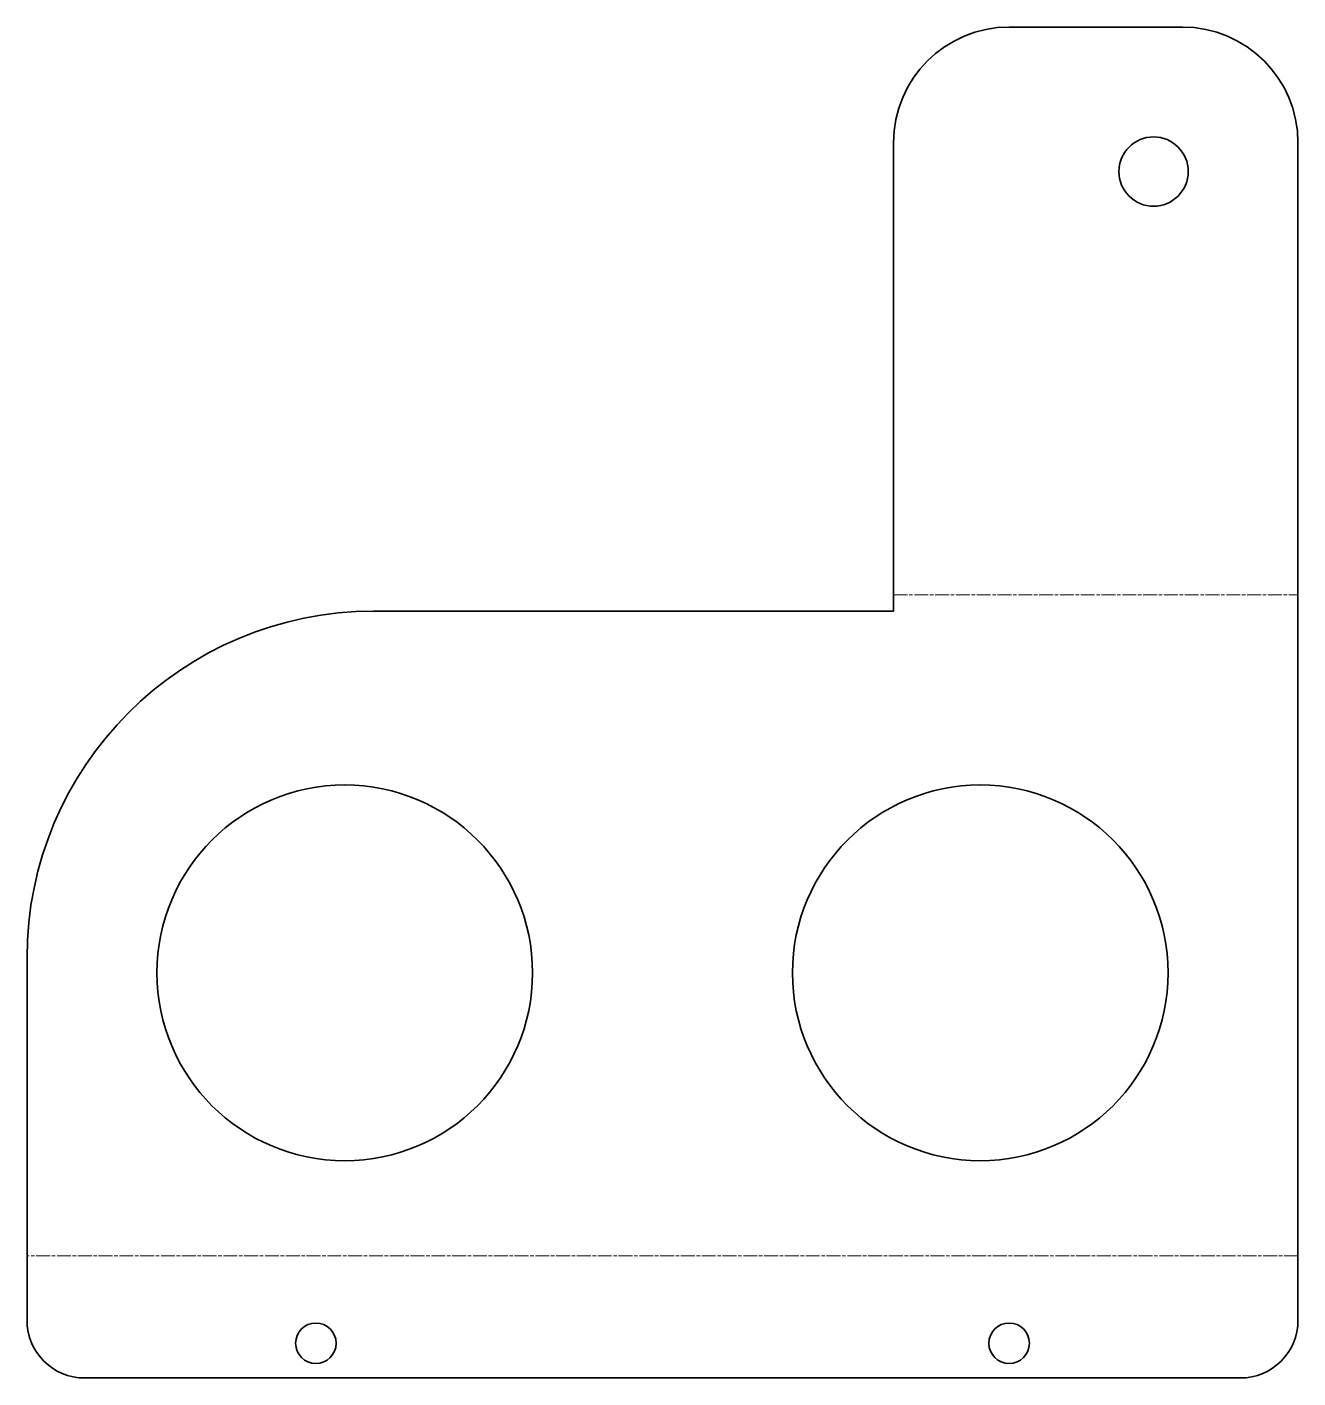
# Model space of a CAD drawing. Header units: inches. Extents: x 0 to 220, y 0 to 234.
import ezdxf

# ---------------------------------------------------------------- set-up
doc = ezdxf.new("R2010")
doc.units = ezdxf.units.IN
doc.header["$MEASUREMENT"] = 0
doc.linetypes.add('Chain', pattern=[13.68, 9.12, -1.14, 2.28, -1.14])
doc.layers.add('SIMUMAK Bend Centerline (ISO)', color=7, linetype='Chain', lineweight=9)
doc.layers.add('SIMUMAK Visible (ISO)', color=7, linetype='Continuous', lineweight=35)

# ---------------------------------------------------------------- blocks, each defined once
blk = doc.blocks.new('AMB-02-SPCIN02_Sheet_AMB-02-SPCIN02 (desplegada)')
at = {"layer": 'SIMUMAK Bend Centerline (ISO)', "ltscale": 0.263158}
for p, q in [((40, 18.64), (110, 18.64)), ((110, -95.72), (-110, -95.72))]:
    blk.add_line(p, q, dxfattribs=at)
at = {"layer": 'SIMUMAK Visible (ISO)'}
for p, q in [((90, 116.86), (60, 116.86)), ((40, 96.86), (40, 15.81)), ((110, -106.86), (110, 96.86)), ((40, 15.81), (-50, 15.81)), ((-110, -106.86), (-110, -44.19)), ((-100, -116.86), (100, -116.86))]:
    blk.add_line(p, q, dxfattribs=at)
for centre, radius in [((85, 91.86), 6), ((-55, -46.77), 32.5), ((55, -46.77), 32.5), ((-60, -110.86), 3.5), ((60, -110.86), 3.5)]:
    blk.add_circle(centre, radius, dxfattribs=at)
at = {"layer": 'SIMUMAK Visible (ISO)', "extrusion": (0, 0, -1)}
for centre, radius, start, end in [((-90, 96.86), 20, 90, 180), ((-60, 96.86), 20, 0, 90), ((50, -44.19), 60, 0, 90), ((100, -106.86), 10, 270, 0), ((-100, -106.86), 10, 180, 270)]:
    blk.add_arc(centre, radius, start, end, dxfattribs=at)

msp = doc.modelspace()

# ---------------------------------------------------------------- block references
msp.add_blockref('AMB-02-SPCIN02_Sheet_AMB-02-SPCIN02 (desplegada)', (110, 116.86))

doc.saveas('drawing.dxf')
